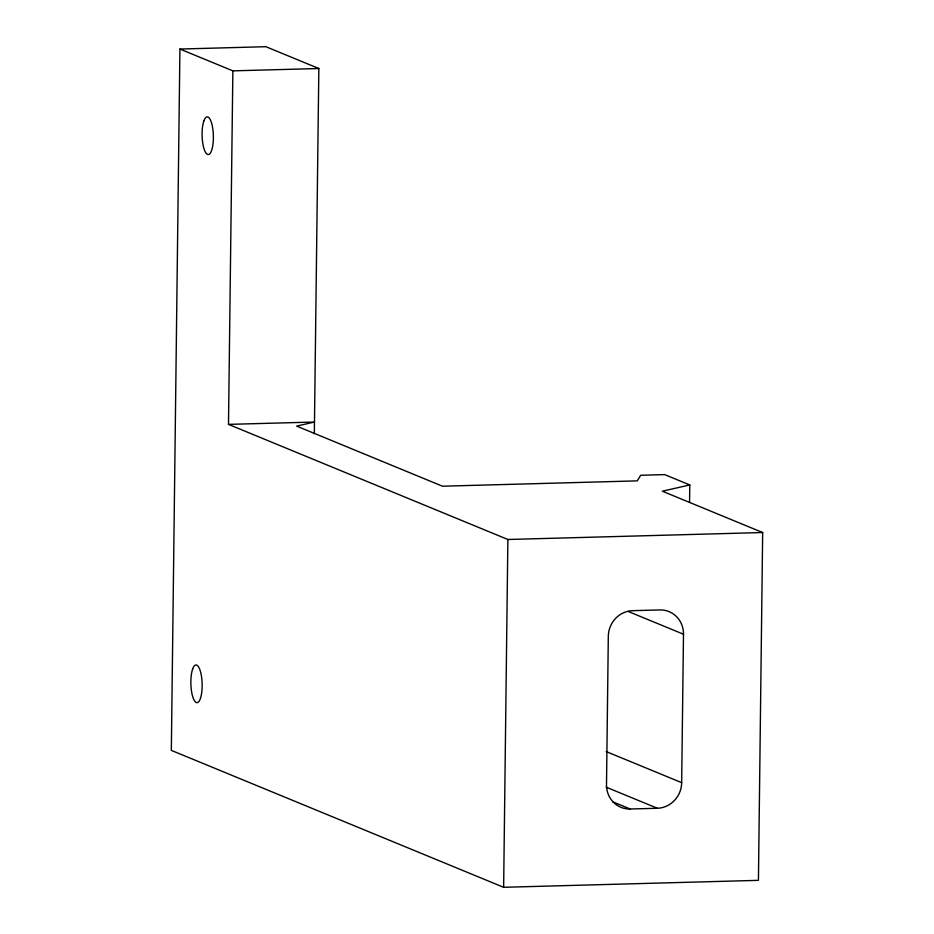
<?xml version="1.0" encoding="UTF-8"?>
<svg xmlns="http://www.w3.org/2000/svg" width="934" height="934" viewBox="0 0 934 934"><rect width="100%" height="100%" fill="white"/><g stroke="black" fill="none" stroke-linecap="round" stroke-linejoin="round"><path stroke-width="1.4" d="M314.338 433.68L318.844 68.521L265.898 46.7L179.923 49.047L171.331 750.376L503.636 887.3L758.431 880.342L762.669 532.532L662.334 491.202L689.782 484.944L689.572 502.27M762.669 532.532L507.874 539.49L228.491 424.375L232.87 70.856L179.923 49.047M503.636 887.3L507.874 539.49M681.668 782.657L683.49 634.233A25.148 23.794 -67.6 0 0 659.801 609.937L632.622 610.673A25.16 23.805 -67.6 0 0 608.314 636.288L606.505 784.712A25.148 23.794 -67.6 0 0 630.193 809.007L657.373 808.26A25.148 23.794 -67.6 0 0 681.668 782.657L606.154 751.555M232.87 70.856L318.844 68.521M228.491 424.375L314.478 422.04L296.65 426.102L442.459 486.205L637.257 480.87L640.701 475.266L664.704 474.612L689.782 484.944M628.208 611.455L683.49 634.233M606.131 787.152L657.373 808.26M612.669 801.781L630.193 809.007M203.904 120.825A18.855 5.627 88.4 0 0 206.052 153.164A18.855 5.627 88.4 0 0 213.244 133.095A18.855 5.627 88.4 0 0 203.904 120.825M192.673 668.931A18.855 5.627 88.4 0 0 194.821 701.271A18.855 5.627 88.4 0 0 202.013 681.201A18.855 5.627 88.4 0 0 192.673 668.931"/></g></svg>
